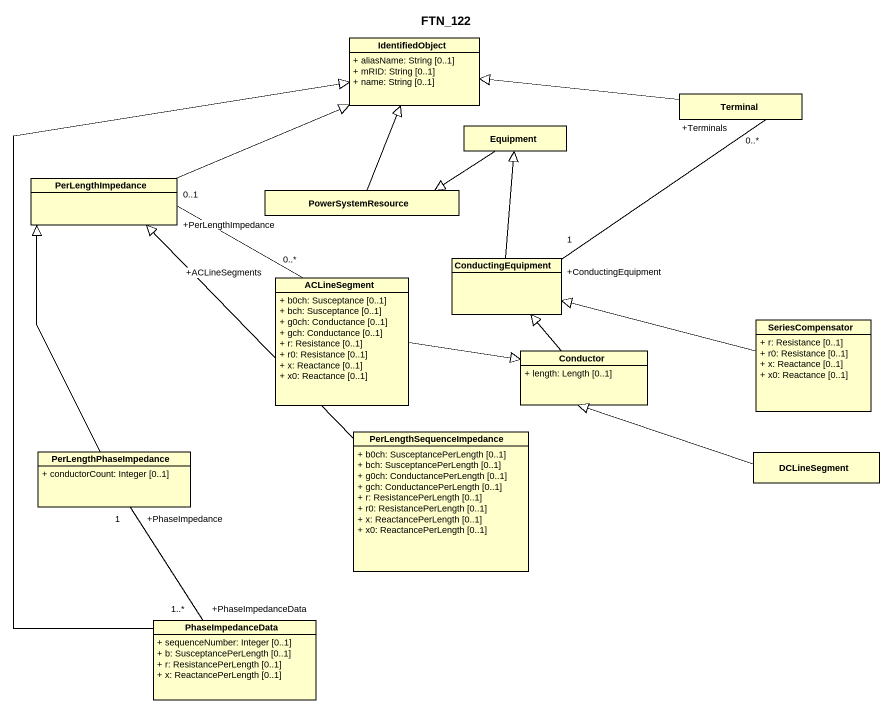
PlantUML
@startuml
title FTN_122
hide circle
hide empty members
skinparam classAttributeIconSize 0
class IdentifiedObject {
  + aliasName: String [0..1]
  + mRID: String [0..1]
  + name: String [0..1]
}
class Terminal
class Equipment
class PerLengthImpedance
class PowerSystemResource
class ACLineSegment {
  + b0ch: Susceptance [0..1]
  + bch: Susceptance [0..1]
  + g0ch: Conductance [0..1]
  + gch: Conductance [0..1]
  + r: Resistance [0..1]
  + r0: Resistance [0..1]
  + x: Reactance [0..1]
  + x0: Reactance [0..1]
}
class ConductingEquipment
class SeriesCompensator {
  + r: Resistance [0..1]
  + r0: Resistance [0..1]
  + x: Reactance [0..1]
  + x0: Reactance [0..1]
}
class Conductor {
  + length: Length [0..1]
}
class PerLengthSequenceImpedance {
  + b0ch: SusceptancePerLength [0..1]
  + bch: SusceptancePerLength [0..1]
  + g0ch: ConductancePerLength [0..1]
  + gch: ConductancePerLength [0..1]
  + r: ResistancePerLength [0..1]
  + r0: ResistancePerLength [0..1]
  + x: ReactancePerLength [0..1]
  + x0: ReactancePerLength [0..1]
}
class PerLengthPhaseImpedance {
  + conductorCount: Integer [0..1]
}
class DCLineSegment
class PhaseImpedanceData {
  + sequenceNumber: Integer [0..1]
  + b: SusceptancePerLength [0..1]
  + r: ResistancePerLength [0..1]
  + x: ReactancePerLength [0..1]
}
Terminal -left-|> IdentifiedObject
Terminal "+Terminals\n0..*" -- "+ConductingEquipment\n1" ConductingEquipment
Equipment -left-|> PowerSystemResource
PerLengthImpedance -right-|> IdentifiedObject
PerLengthImpedance "+PerLengthImpedance\n0..1" -right- "+ACLineSegments\n0..*" ACLineSegment
PowerSystemResource -up-|> IdentifiedObject
ACLineSegment -right-|> Conductor
ConductingEquipment -up-|> Equipment
SeriesCompensator -left-|> ConductingEquipment
Conductor -up-|> ConductingEquipment
PerLengthSequenceImpedance -up-|> PerLengthImpedance
PerLengthPhaseImpedance -up-|> PerLengthImpedance
PerLengthPhaseImpedance "+PhaseImpedance\n1" -- "+PhaseImpedanceData\n1..*" PhaseImpedanceData
DCLineSegment -left-|> Conductor
PhaseImpedanceData -up-|> IdentifiedObject
@enduml
